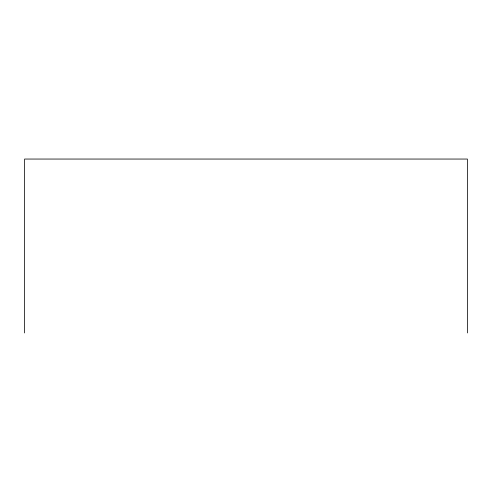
<?xml version="1.0" encoding="UTF-8"?>
<svg xmlns="http://www.w3.org/2000/svg" width="492" height="492" viewBox="0 0 492 492"><rect width="100%" height="100%" fill="white"/><g stroke="black" fill="none" stroke-linecap="round" stroke-linejoin="round"><path stroke-width="0.74" d="M467.4 332.949L467.4 159.051L24.6 159.051L24.6 332.949"/></g></svg>
